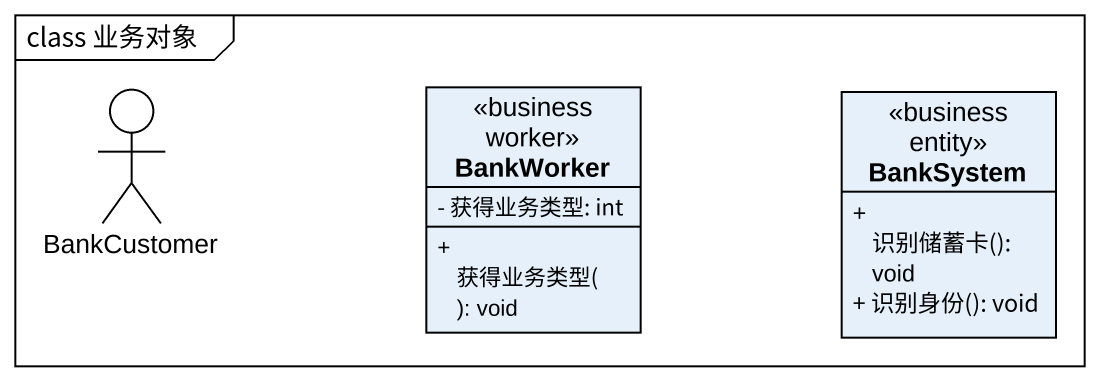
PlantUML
@startuml
mainframe class 业务对象
allowmixing
hide circle
hide empty members
skinparam classAttributeIconSize 0
actor BankCustomer
class BankWorker <<business worker>> {
  - 获得业务类型: int
  + 获得业务类型(): void
}
class BankSystem <<business entity>> {
  + 识别储蓄卡(): void
  + 识别身份(): void
}
@enduml
